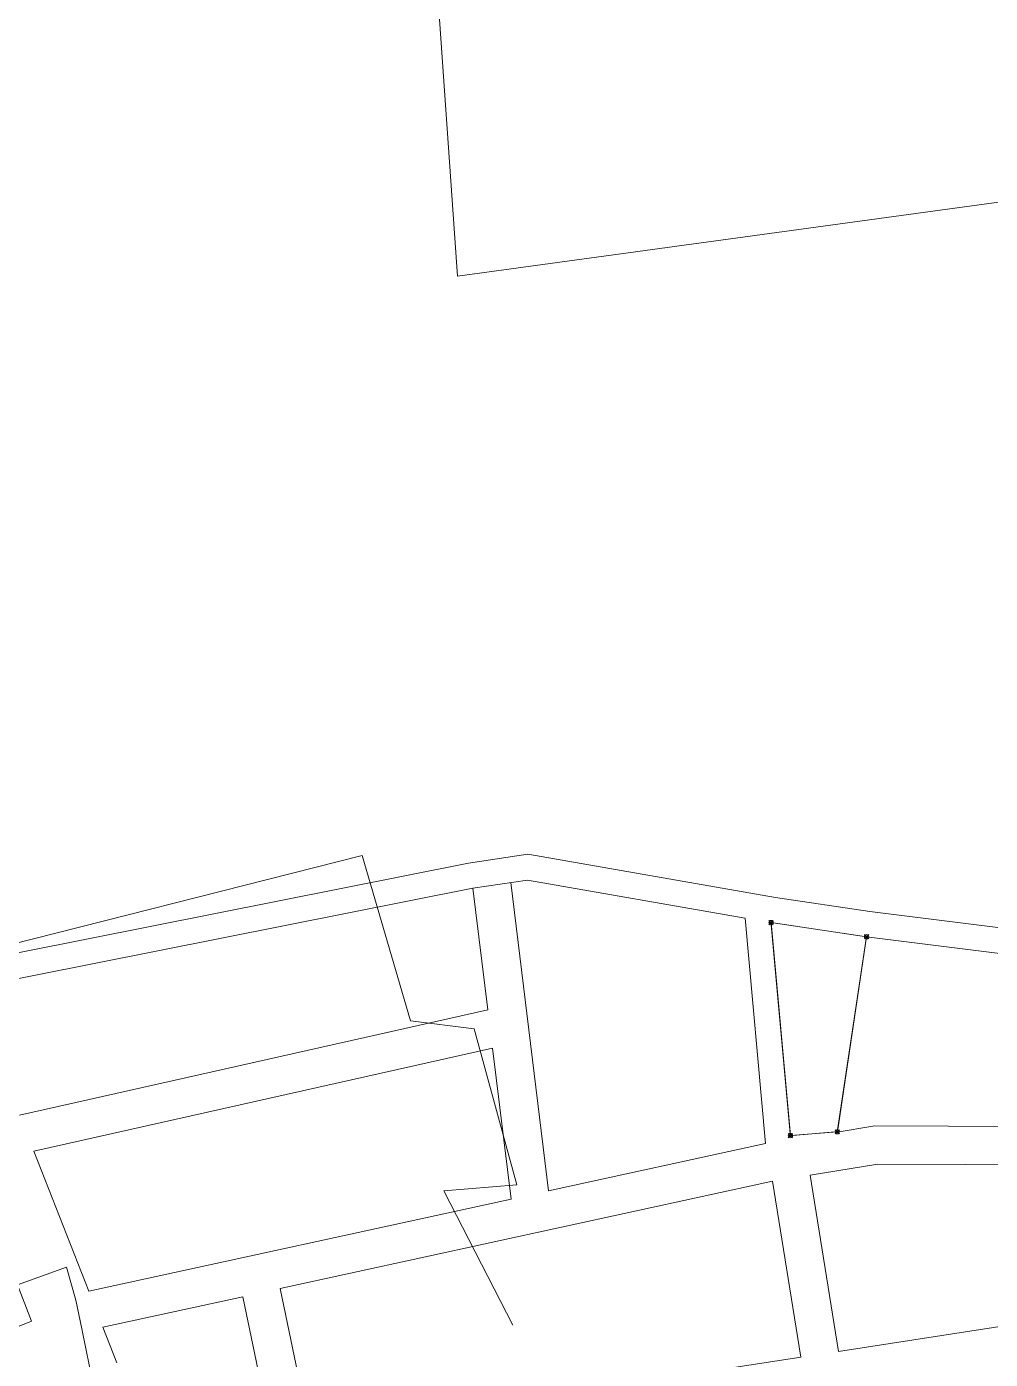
# Model space of a CAD drawing. Header units: millimetres. Extents: x 611710 to 616703, y 1316651 to 1320618.
# Drawn here: x 614328.2 to 614555.2, y 1319140.8 to 1319454.9 of the extents above; entities that cross this region are included whole.
import ezdxf

# ---------------------------------------------------------------- set-up
doc = ezdxf.new("R2010")
doc.units = ezdxf.units.MM
doc.header["$PDMODE"] = 35
doc.header["$PDSIZE"] = 0.5
for name, color, linetype in [('2', 7, 'Continuous'), ('4', 7, 'Continuous'), ('CVL_CUADCON_LIN', 8, 'Continuous')]:
    doc.layers.add(name, color=color, linetype=linetype)

msp = doc.modelspace()

# ---------------------------------------------------------------- linework, layer by layer
at = {"color": 1, "lineweight": 0}
for points in [[(614508.06976, 1319194.03691), (614503.60611, 1319243.2348)], [(614504.05554, 1319243.65947), (614525.58054, 1319240.47014)], [(614526.00092, 1319239.90239), (614519.25325, 1319194.92581)], [(614518.68065, 1319194.39116), (614508.61332, 1319193.57915)]]:
    msp.add_lwpolyline(points, dxfattribs=at)
for centre in [(614503.56094, 1319243.73275), (614526.07514, 1319240.39685), (614508.11494, 1319193.53895), (614519.17904, 1319194.43135)]:
    msp.add_circle(centre, 0.5, dxfattribs=at)
for p in [(614503.56094, 1319243.73275), (614526.07514, 1319240.39685), (614508.11494, 1319193.53895), (614519.17904, 1319194.43135)]:
    msp.add_point(p, dxfattribs=at)
at = {"layer": '2', "color": 1, "linetype": 'Continuous', "lineweight": 0}
msp.add_lwpolyline([(614374.07282, 1319002.35845), (614372.60282, 1319002.21245), (614368.00482, 1319014.54045), (614365.92382, 1319022.72145), (614362.39482, 1319033.35245), (614357.88982, 1319047.61745), (614349.98982, 1319096.33145), (614343.93982, 1319134.46645), (614341.18582, 1319148.02145), (614339.75782, 1319154.79645), (614337.53882, 1319162.51545), (614325.97282, 1319158.35145), (614329.28582, 1319149.80045), (614204.99482, 1319099.54645)], dxfattribs=at)
at = {"layer": '4', "color": 1, "linetype": 'Continuous', "lineweight": 0}
for p, q in [((614329.82416, 1319189.91097), (614342.79644, 1319156.84533)), ((614346.12533, 1319148.36018), (614349.40382, 1319140.00346))]:
    msp.add_line(p, q, dxfattribs=at)
for points in [[(614424.16082, 1319474.63746), (614429.71482, 1319396.09946), (614664.57482, 1319428.23246), (614673.75982, 1319504.50446)], [(614312.99782, 1319235.63946), (614407.19382, 1319259.57046), (614418.58882, 1319220.56146), (614433.59682, 1319218.69646), (614443.69382, 1319181.96046), (614426.43982, 1319180.49546), (614442.71482, 1319148.87746)]]:
    msp.add_lwpolyline(points, dxfattribs=at)
at = {"layer": 'CVL_CUADCON_LIN', "color": 1, "lineweight": 0, "ltscale": 0.5, "flags": 128}
for points in [[(614312.55823, 1319233.92092), (614432.29128, 1319257.72299), (614446.26111, 1319259.85284), (614504.59536, 1319249.64291)], [(614314.78457, 1319228.24609), (614433.3289, 1319251.81185), (614446.19431, 1319253.77333), (614497.43908, 1319244.80423)], [(614436.83928, 1319223.14296), (614433.3289, 1319251.81185)], [(614451.12776, 1319180.50156), (614442.22995, 1319253.16892)], [(614504.59536, 1319249.64291), (614526.82053, 1319246.35037)], [(614497.43908, 1319244.80423), (614502.2602, 1319191.66625)], [(614526.82053, 1319246.35037), (614636.73058, 1319232.58947)], [(614503.06842, 1319243.81895), (614503.56094, 1319243.73275)], [(614503.56094, 1319243.73275), (614508.11494, 1319193.53895)], [(614526.07514, 1319240.39685), (614635.98519, 1319226.63595)], [(614326.49826, 1319198.38853), (614436.83928, 1319223.14296)], [(614329.82416, 1319189.91097), (614437.93849, 1319214.16585)], [(614442.29667, 1319178.57312), (614437.93849, 1319214.16585)], [(614518.69494, 1319194.30624), (614528.01521, 1319195.8034), (614632.29621, 1319195.39166), (614632.82446, 1319195.38958)], [(614451.12776, 1319180.50156), (614502.24172, 1319191.66328), (614502.2602, 1319191.66625)], [(614512.80285, 1319184.24439), (614528.7158, 1319186.80056), (614632.26067, 1319186.39173)], [(614387.91346, 1319157.48542), (614503.91677, 1319182.81697)], [(614510.58354, 1319141.31431), (614503.91677, 1319182.81697)], [(614519.47825, 1319142.68803), (614512.80285, 1319184.24439)], [(614342.79644, 1319156.84533), (614442.29667, 1319178.57312)], [(614387.91346, 1319157.48542), (614394.99562, 1319123.46262)], [(614346.12533, 1319148.36018), (614379.12025, 1319155.56525)], [(614379.12025, 1319155.56525), (614397.66055, 1319066.49729), (614415.29229, 1319069.1063)], [(614519.47825, 1319142.68803), (614561.55488, 1319149.18645), (614608.76331, 1319150.1654)], [(614394.99562, 1319123.46262), (614510.58354, 1319141.31431)]]:
    msp.add_lwpolyline(points, dxfattribs=at)
msp.add_lwpolyline([(614519.17904, 1319194.43135), (614508.11494, 1319193.53895), (614503.56094, 1319243.73275), (614526.07514, 1319240.39685)], close=True, dxfattribs=at)

doc.saveas('drawing.dxf')
